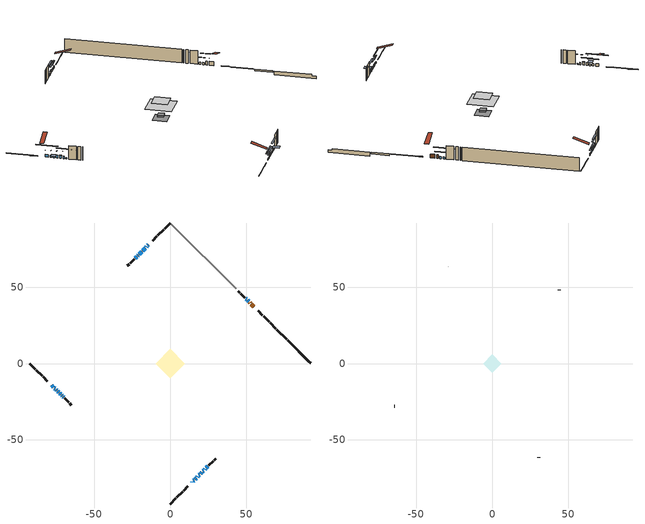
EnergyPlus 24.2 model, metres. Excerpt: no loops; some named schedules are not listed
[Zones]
conditioned space
 floor adiabatic (Floor2 construction): -2.16,0 0,2.16 2.16,0 0,-2.16 z0.84
 floor adiabatic (AdiabaticFloorConstruction): -9.64,0 0,9.64 9.64,0 0,-9.64 z5.72
 floor foundation (Slab1 construction): -5.3,0 0,5.3 5.3,0 0,-5.3 z-1.27
 floor foundation (Slab2 construction): -2.16,0 0,2.16 2.16,0 0,-2.16 z0
 wall outside (RimJoist1 construction): 0,-92.15 3.7,-88.45 / -92.15,0 -88.45,-3.7 / 0,92.15 -3.7,88.45 / 69.21,22.94 65.52,26.64 z0.84:1.14
 wall outside (RimJoist2 construction): 4.35,-87.8 8.05,-84.1 / -87.8,-4.35 -84.1,-8.05 / -4.35,87.8 -8.05,84.1 / 64.86,27.29 61.16,30.99 z0.84:1.14
 wall outside (RimJoist3 construction): 8.71,-83.44 11.55,-80.6 / -83.44,-8.71 -80.6,-11.55 / -8.71,83.44 -11.55,80.6 / 60.5,31.65 57.66,34.49 z0.84:1.14
 wall outside (AdiabaticWallConstruction 1): 54.83,37.32 53.26,38.89 / 52.61,39.54 52.05,40.1 z0.84:2.87
 wall outside (AdiabaticWallConstruction): -14.38,77.77 -14.67,77.48 / -71.31,-20.85 -70.98,-21.17 z0.84:2.06; -77.77,-14.38 -76.69,-15.46 / -73.8,-18.35 -73.26,-18.89 / -22.09,70.06 -23,69.15 / 22.5,-69.65 23.04,-69.11 z0.84:2.26; -76.03,-16.12 -75.55,-16.6 / 51.39,40.76 50.82,41.34 z0.84:2.01; -15.33,76.82 -15.8,76.35 z0.84:1.7; -16.45,75.7 -18.11,74.05 z0.84:2.04; 14.38,-77.77 14.48,-77.68 z0.84:1.6; 15.13,-77.02 15.72,-76.43 z0.84:1.86; 16.38,-75.77 16.97,-75.18 z0.84:2.24; 17.63,-74.52 18.19,-73.96 z0.84:2.37; -18.76,73.39 -20.38,71.77 z0.84:2.21; -74.89,-17.26 -74.46,-17.69 z0.84:1.76; 18.84,-73.31 19.28,-72.88 z0.84:1.45; 19.93,-72.22 20.78,-71.37 z0.84:1.81; 21.43,-70.72 21.85,-70.3 z0.84:1.35; -72.61,-19.54 -71.96,-20.19 z0.84:2.29; 50.16,41.99 49.67,42.48 z0.84:1.93; -21.03,71.12 -21.43,70.72 z0.84:1.53; 23.7,-68.45 24.71,-67.44 z0.84:1.65; -70.33,-21.83 -69.95,-22.21 z0.84:1.38
 wall outside (Wall1 construction): 25.36,-66.79 28.05,-64.1 / -69.29,-22.86 -66.61,-25.55 / -23.66,68.49 -26.34,65.81 / 49.02,43.13 46.33,45.82 z0.84:8.16
 wall outside (Wall3 construction): 28.7,-63.45 29.77,-62.38 / -65.95,-26.2 -64.89,-27.26 / -27,65.15 -28.06,64.09 / 45.68,46.47 44.61,47.54 z0.84:8.16
 wall foundation (FoundationWall1 construction): 76.99,15.16,-1.27 76.99,15.16,0.84 90.64,1.52,0.84 90.64,1.52,0.09 92.15,0,0.09 92.15,0,-1.27
 wall foundation (FoundationWall2 construction): 76.34,15.82 69.87,22.28 z0:0.84
 wall adiabatic (Wall5 construction): 43.18,48.97 0.66,91.49 z0.84:8.16
 window (WindowConstruction 21): -14.38,77.77 -14.67,77.48 z0.84:2.06
 window (WindowConstruction 6): -77.77,-14.38 -76.69,-15.46 z0.84:2.26
 window (WindowConstruction 7): -76.03,-16.12 -75.55,-16.6 z0.84:2.01
 window (WindowConstruction 8): 51.39,40.76 50.82,41.34 z0.84:2.01
 window (WindowConstruction 9): -15.33,76.82 -15.8,76.36 z0.84:1.7
 window (WindowConstruction 10): -16.45,75.7 -18.11,74.05 z0.84:2.03
 window (WindowConstruction 11): 14.38,-77.77 14.47,-77.68 z0.84:1.6
 window (WindowConstruction 12): 15.13,-77.02 15.72,-76.43 z0.84:1.85
 window (WindowConstruction 13): 16.38,-75.77 16.97,-75.18 z0.84:2.24
 window (WindowConstruction 14): 17.63,-74.52 18.19,-73.96 z0.84:2.36
 window (WindowConstruction 15): -18.76,73.39 -20.38,71.77 z0.84:2.21
 window (WindowConstruction 22): -74.89,-17.26 -74.46,-17.69 z0.84:1.75
 window (WindowConstruction 16): 18.84,-73.31 19.27,-72.88 z0.84:1.45
 window (WindowConstruction 17): 19.93,-72.22 20.78,-71.37 z0.84:1.81
 window (WindowConstruction 18): 21.43,-70.72 21.85,-70.3 z0.84:1.35
 window (WindowConstruction 19): -73.8,-18.35 -73.26,-18.89 z0.84:2.26
 window (WindowConstruction 20): -72.61,-19.54 -71.96,-20.19 z0.84:2.29
 window (WindowConstruction 23): -71.3,-20.85 -70.98,-21.17 z0.84:2.06
 window (WindowConstruction): 50.16,41.99 49.67,42.48 z0.84:1.93
 window (WindowConstruction 1): -21.04,71.11 -21.43,70.72 z0.84:1.53
 window (WindowConstruction 2): -22.09,70.06 -23,69.15 z0.84:2.26
 window (WindowConstruction 3): 22.5,-69.65 23.04,-69.11 z0.84:2.26
 window (WindowConstruction 4): 23.7,-68.45 24.71,-67.44 z0.84:1.65
 window (WindowConstruction 5): -70.32,-21.83 -69.95,-22.2 z0.84:1.37
 door (Door): 54.83,37.32 53.26,38.89 z0.84:2.87
 door (Door 1): 52.61,39.55 52.05,40.1 z0.84:2.87
 ceiling adiabatic (AdiabaticFloorConstruction): 0,-9.64 9.64,0 0,9.64 -9.64,0 z5.72
attic - vented
 floor to conditioned space (Floor1 construction Reversed): -5.91,0 0,5.91 5.91,0 0,-5.91 z8.16
 wall outside (Wall4 construction): 30.42,-61.73 30.55,-61.6 / -64.23,-27.92 -64.11,-28.04 / -28.72,63.43 -28.84,63.31 / 43.96,48.19 43.83,48.32 z0.84:8.16
 roof outside (Roof1 construction): 13.73,-78.42,8.16 7.97,-72.67,10.87 6.45,-74.18,10.87 12.21,-79.94,8.16; -78.42,-13.73,8.16 -72.67,-7.97,10.87 -74.18,-6.45,10.87 -79.94,-12.21,8.16; -13.73,78.42,8.16 -7.97,72.67,10.87 -6.45,74.18,10.87 -12.21,79.94,8.16; 55.49,36.66,8.16 49.73,30.9,10.87 51.25,29.39,10.87 57,35.15,8.16
shading: -73.18,-18.98 -81.28,-10.87 -81.57,-11.16 -73.47,-19.27 z7.23; -73.72,-18.43 -77.87,-14.29 -78.16,-14.58 -74.01,-18.73 z4.6; 48.98,43.17 53.22,38.93 53.51,39.22 49.27,43.46 z4.6; -17.63,74.52 -13.5,78.66 -13.79,78.95 -17.92,74.81 z4.29; -19.94,72.21 -14.62,77.53 -14.91,77.82 -20.23,72.5 z4.63; 17.99,-74.16 10.87,-81.28 11.16,-81.57 18.28,-74.45 z6.57; 17.56,-74.6 13.3,-78.85 13.59,-79.14 17.85,-74.89 z4.45; 18.81,-73.35 14.55,-77.6 14.84,-77.89 19.1,-73.64 z4.83; 20.02,-72.13 15.8,-76.35 16.09,-76.64 20.31,-72.42 z4.95; -20.52,71.63 -18.62,73.53 -18.91,73.82 -20.81,71.92 z2.41; -73.82,-18.34 -75.54,-16.62 -77.26,-18.34 -75.54,-20.06 z2.67; 19.42,-72.73 18.7,-73.45 18.99,-73.74 19.71,-73.03 z1.65; 20.92,-71.23 19.79,-72.36 20.08,-72.65 21.21,-71.52 z2.01; 21.99,-70.16 21.29,-70.86 21.58,-71.15 22.28,-70.45 z1.55; -71.43,-20.72 -75.64,-16.52 -75.93,-16.81 -71.72,-21.01 z4.85; -71.82,-20.33 -72.75,-19.4 -73.04,-19.69 -72.11,-20.62 z2.49; 46.16,45.99 53.67,38.48 53.97,38.77 46.45,46.28 z6.9; -24.95,67.2 -17.52,74.63 -17.81,74.92 -25.24,67.5 z6.5; -26.52,65.63 -18.57,73.58 -18.86,73.87 -26.81,65.92 z7.23; 23.69,-68.46 21.86,-70.29 24.23,-72.66 26.06,-70.83 z3.17; 28.22,-63.93 20.19,-71.97 20.48,-72.26 28.51,-64.22 z6.63; -66.43,-25.72 -73.84,-18.31 -74.13,-18.6 -66.72,-26.01 z6.34
[Building]
Building 1: Terrain=Suburbs
[Site:Location]
Ottawa Intl AP_ON: Latitude {deg}=45.32; Longitude {deg}=-75.67; Time Zone {hr}=-5; Elevation {m}=115; Keep Site Location Information=Yes
[Site:GroundTemperature:Shallow]
1.18808, -1.19398, -1.38475, -0.254337, 4.28362, 8.80044, 12.7163, 15.1969, 15.4076, 13.3901, 9.57408, 5.19582
[Site:WaterMainsTemperature]
Calculation Method=Schedule; Temperature Schedule=mains temperature schedule
[Material] Roughness=Rough; Thermal Absorptance=0.9
Name | Thickness {m} | Conductivity {W/m-K} | Density {kg/m3} | Specific Heat {J/kg-K} | Solar Absorptance | Visible Absorptance
asphalt or fiberglass shingles | 0.00635 | 0.162714 | 1121.4 | 1465.45 | 0.4 | 0.4
ceiling loosefill ins | 0.254 | 0.0480833 | 16.02 | 1046.75 | 0.7 | 0.7
ceiling stud and cavity | 0.1397 | 0.0861424 | 65.682 | 1177.47 | 0.7 | 0.7
concrete 4.0 in. | 0.1016 | 1.803125 | 2242.8 | 837.4 | 0.7 | 0.7
concrete 8.0 in. | 0.2032 | 1.803125 | 2242.8 | 837.4 | 0.7 | 0.7
door material | 0.04445 | 0.053851 | 512.64 | 1214.23 | 0.7 | 0.7
exterior vertical ins | 0.0440956 | 0.029427 | 32.04 | 1214.23 | 0.7 | 0.7
floor covering | 0.0127 | 9.015625 | 54.468 | 1339.84 | 0.6 | 0.6
floor covering 1 | 0.0127 | 0.0433444 | 54.468 | 1339.84 | 0.6 | 0.6
floor rigid ins; wall rigid ins 2 | 0.512978 | 0.029427 | 32.04 | 1214.23 | 0.7 | 0.7
floor stud and cavity | 0.0889 | 0.266847 | 50.32683 | 1063.81 | 0.7 | 0.7
floor stud and cavity 1 | 0.1397 | 1.75129 | 37.0049 | 1207.88 | 0.7 | 0.7
furniture material conditioned space 1 | 0.1524 | 0.115458 | 640.8 | 1214.23 | 0.6 | 0.6
gypsum board | 0.0127 | 0.160291 | 801 | 837.4 | 0.6 | 0.6
gypsum board 1 | 0.0127 | 0.160291 | 801 | 837.4 | 0.7 | 0.7
osb sheathing 0.5 in. | 0.0127 | 0.115458 | 512.64 | 1214.23 | 0.7 | 0.7
osb sheathing 0.75 in. | 0.01905 | 0.115458 | 512.64 | 1214.23 | 0.7 | 0.7
osb sheathing 2.0 in. | 0.0508 | 0.115458 | 512.64 | 1214.23 | 0.7 | 0.7
rim joist rigid ins; wall rigid ins | 0.051816 | 0.029427 | 32.04 | 1214.23 | 0.7 | 0.7
rim joist stud and cavity | 0.0508 | 0.308293 | 125.044 | 1163.47 | 0.6 | 0.6
rim joist stud and cavity 1 | 0.0508 | 0.0315101 | 125.044 | 1163.47 | 0.6 | 0.6
rim joist stud and cavity 2 | 0.0508 | 0.0353303 | 125.044 | 1163.47 | 0.6 | 0.6
wall rigid ins 1 | 0.051816 | 0.029427 | 32.04 | 1214.23 | 0.4 | 0.4
wall stud and cavity | 0.1397 | 0.308719 | 139.0536 | 1170.24 | 0.7 | 0.7
wall stud and cavity 1 | 0.1397 | 0.10224 | 139.0536 | 1170.24 | 0.7 | 0.7
wall stud and cavity 2 | 0.0889 | 6.1454 | 50.32683 | 1063.81 | 0.6 | 0.6
wall stud and cavity 3 | 0.1397 | 0.22698 | 139.0536 | 1170.24 | 0.7 | 0.7
wall stud and cavity 4 | 0.0889 | 0.380278 | 52.3479 | 1209.89 | 0.7 | 0.7
wall stud and cavity 5 | 0.0889 | 0.391764 | 83.0341 | 1211.67 | 0.7 | 0.7
wood siding | 0.0254 | 0.102417 | 544.68 | 1172.36 | 0.4 | 0.4
wood siding 1 | 0.00254 | 0.102417 | 544.68 | 1172.36 | 0.4 | 0.4
wood siding 2; wood siding 3; wood siding 4 | 0.0254 | 0.102417 | 544.68 | 1172.36 | 0.7 | 0.7
[WindowMaterial:SimpleGlazingSystem]
Name | U-Factor {W/m2-K} | Solar Heat Gain Coefficient
WindowMaterial | 2.00093 | 0.45
WindowMaterial 1 | 2.53296 | 0.44
WindowMaterial 10 | 2.898619 | 0.69
WindowMaterial 11 | 2.699889 | 0.04
WindowMaterial 12 | 1.95096 | 0.47
WindowMaterial 13 | 2.00206 | 0.46
WindowMaterial 14 | 2.938365 | 0.65
WindowMaterial 15 | 1.70226 | 0.56
WindowMaterial 16 | 2.007173 | 0.49
WindowMaterial 17 | 2.01626 | 0.46
WindowMaterial 18 | 2.25644 | 0.37
WindowMaterial 19 | 1.970266 | 0.47
WindowMaterial 2 | 1.90383 | 0.49
WindowMaterial 20 | 2.98776 | 0.6
WindowMaterial 21 | 2.97868 | 0.61
WindowMaterial 3 | 2.024207 | 0.45
WindowMaterial 4 | 2.00604 | 0.46
WindowMaterial 5 | 2.60223 | 0.4
WindowMaterial 6 | 1.86749 | 0.5
WindowMaterial 7 | 1.989 | 0.46
WindowMaterial 8 | 2.06282 | 0.44
WindowMaterial 9 | 2.06282 | 0.43
[Construction]
AdiabaticFloorConstruction: floor stud and cavity 1, floor rigid ins, osb sheathing 0.75 in., floor covering 1
AdiabaticWallConstruction: wood siding 3, wall rigid ins 2, wall stud and cavity 4, gypsum board
AdiabaticWallConstruction 1: wood siding 4, wall rigid ins 2, wall stud and cavity 4, gypsum board
Door; Door 1: door material
Floor1 construction Reversed: gypsum board, ceiling stud and cavity, ceiling loosefill ins
Floor2 construction: floor stud and cavity, floor covering
FoundationWall1 construction: concrete 8.0 in.
FoundationWall2 construction: concrete 8.0 in., gypsum board 1
furniture construction conditioned space 1: furniture material conditioned space 1
PartitionWallConstruction: gypsum board, wall stud and cavity 5, gypsum board
RimJoist1 construction: wood siding 2, rim joist rigid ins, osb sheathing 2.0 in., rim joist stud and cavity
RimJoist2 construction: wood siding 2, osb sheathing 2.0 in., rim joist stud and cavity 1
RimJoist3 construction: wood siding 2, rim joist rigid ins, osb sheathing 2.0 in., rim joist stud and cavity 2
Roof1 construction: asphalt or fiberglass shingles
Slab1 construction; Slab2 construction: concrete 4.0 in.
Wall1 construction: wood siding, wall rigid ins, osb sheathing 0.5 in., wall stud and cavity, gypsum board
Wall3 construction: wood siding, osb sheathing 0.5 in., wall stud and cavity 1, gypsum board
Wall4 construction: wood siding 1, wall stud and cavity 2
Wall5 construction: wall rigid ins 1, osb sheathing 0.5 in., wall stud and cavity 3, gypsum board
WindowConstruction: WindowMaterial
WindowConstruction 1: WindowMaterial 1
WindowConstruction 10: WindowMaterial 10
WindowConstruction 11: WindowMaterial 11
WindowConstruction 12: WindowMaterial 12
WindowConstruction 13: WindowMaterial 13
WindowConstruction 14: WindowMaterial 14
WindowConstruction 15: WindowMaterial 15
WindowConstruction 16: WindowMaterial 16
WindowConstruction 17: WindowMaterial 17
WindowConstruction 18: WindowMaterial 18
WindowConstruction 19; WindowConstruction 3: WindowMaterial 3
WindowConstruction 2: WindowMaterial 2
WindowConstruction 20: WindowMaterial 19
WindowConstruction 21: WindowMaterial 20
WindowConstruction 22; WindowConstruction 23: WindowMaterial 21
WindowConstruction 4: WindowMaterial 4
WindowConstruction 5: WindowMaterial 5
WindowConstruction 6: WindowMaterial 6
WindowConstruction 7: WindowMaterial 7
WindowConstruction 8: WindowMaterial 8
WindowConstruction 9: WindowMaterial 9
[Zone] Multiplier=1; Part of Total Floor Area=Yes
Name | Volume {m3}
attic - vented | 30.8274
conditioned space | 642.4
[Space]
Name | Zone | Volume {m3}
attic - vented 1 | attic - vented | 30.8274
conditioned space 1 | conditioned space | 642.4
[ZoneInfiltration:EffectiveLeakageArea]
infil attic - vented 1: Zone or Space=attic - vented 1; Schedule=Always On Discrete; Effective Air Leakage Area {cm2}=2944.84; Stack Coefficient=0.000697496; Wind Coefficient=1.7844e-05
[ZoneMixing]
whole house fan mix: Zone or Space=attic - vented; Schedule=Always On Continuous; Design Flow Rate Calculation Method=Flow/Zone; Design Flow Rate {m3/s}=0; Source Zone or Space=conditioned space
[SurfaceProperty:ExposedFoundationPerimeter] Exposed Perimeter Calculation Method=TotalExposedPerimeter
Name | Total Exposed Perimeter {m}
Slab1 | 21.437
Slab2 | 9.144
[InternalMass] Zone or ZoneList=conditioned space; Space or SpaceList=conditioned space 1
Name | Construction | Surface Area {m2}
furniture mass conditioned space 1 | furniture construction conditioned space 1 | 104.225
partition wall mass | PartitionWallConstruction | 251.267
[Lights]
interior lighting: Zone or ZoneList or Space or SpaceList=conditioned space 1; Schedule=interior lighting schedule; Design Level Calculation Method=LightingLevel; Lighting Level {W}=343.2; Return Air Fraction=0; Fraction Radiant=0.6; Fraction Visible=0.2; Fraction Replaceable=1
[People]
occupants: Zone or ZoneList or Space or SpaceList=conditioned space 1; Number of People Schedule=occupants schedule; Number of People Calculation Method=People; Number of People=3; Fraction Radiant=0.314171; Sensible Heat Fraction=0.56303; Activity Level Schedule=occupants activity schedule; Carbon Dioxide Generation Rate {m3/s-W}=0; Enable ASHRAE 55 Comfort Warnings=No; Mean Radiant Temperature Calculation Type=EnclosureAveraged
[ElectricEquipment] Zone or ZoneList or Space or SpaceList=conditioned space 1; Design Level Calculation Method=EquipmentLevel
Name | Schedule | Design Level {W} | Fraction Latent | Fraction Radiant | Fraction Lost
clothes dryer | clothes dryer schedule | 140.772 | 0.015 | 0.081 | 0.85
clothes washer | clothes washer schedule | 32.1985 | 0.03 | 0.162 | 0.7
cooking range | cooking range schedule | 208.969 | 0.08 | 0.432 | 0.2
dishwasher | dishwasher schedule | 66.8632 | 0.3 | 0.18 | 0.4
fridge | fridge schedule | 72.9452 | 0 | 0.6 | 0
mech vent house fan | mech vent house fan schedule | 0 | 0 | 0 | 1
mech vent house fan cfis | mech vent house fan cfis schedule | 0 | 0 | 0 | 0
misc plug loads | misc plug loads schedule | 494.7 | 0.045 | 0.513 | 0.1
whole house fan | Always On Discrete | 0 | 0 | 0 | 1
[OtherEquipment] Zone or ZoneList or Space or SpaceList=conditioned space 1; Design Level Calculation Method=EquipmentLevel
Name | Fuel Type | Schedule | Design Level {W} | Fraction Latent | Fraction Radiant | Fraction Lost
clothes dryer 1 | Electricity | clothes dryer schedule | 0 | 0.015 | 0.081 | 0.85
cooking range 1 | Electricity | cooking range schedule | 0 | 0.08 | 0.432 | 0.2
general water use latent | None | general water use schedule | 59.3978 | 1 | 0 | 0
general water use sensible | None | general water use schedule | -58.539 | 0 | 0.6 | 0
mech vent house fan latent load | None | Always On Discrete | 0 | 1 | 0 | 0
mech vent house fan sensible load | None | Always On Discrete | 0 | 0 | 0 | 0
water heater energy adjustment1 | NaturalGas | Always On Discrete | 0.01 | 0 | 0 | 1
[ZoneInfiltration:DesignFlowRate] Zone or ZoneList or Space or SpaceList=conditioned space 1; Schedule=Always On Discrete; Design Flow Rate Calculation Method=Flow/Zone; Design Flow Rate {m3/s}=0
infil flow; natural vent flow; whole house fan flow
[Foundation:Kiva] Initial Indoor Air Temperature {C}=18; Wall Height Above Grade {m}=0.839998; Wall Depth Below Slab {m}=0.2032
Name | Custom Block Material Name 1 | Custom Block Depth 1 {m} | Custom Block X Position 1 {m} | Custom Block Z Position 1 {m}
Foundation Kiva 1
Foundation Kiva 2 | exterior vertical ins | 0.839998 | 0.2159 | 0
[Foundation:Kiva:Settings]
Soil Conductivity {W/m-K}=0.849921; Soil Density {kg/m3}=1842.3; Soil Specific Heat {J/kg-K}=418.7; Ground Solar Absorptivity=0.9; Ground Thermal Absorptivity=0.9; Ground Surface Roughness {m}=0.03; Far-Field Width {m}=40; Deep-Ground Boundary Condition=ZeroFlux; Deep-Ground Depth {m}=40; Minimum Cell Dimension {m}=0.2; Maximum Cell Growth Coefficient=3; Simulation Timestep=Timestep
[Exterior:Lights]
exterior lighting: Schedule=exterior lighting schedule; Design Level {W}=75.6
[Schedule:Constant]
Name | Hourly Value
Always On Continuous; mech vent house fan schedule; mech vent house fan cfis schedule; Always On Discrete | 1
occupants activity schedule | 117.228
fridge schedule | 0
[Schedule:Week:Daily]
interior lighting schedule Week Rule - Jan1-Jan27: interior lighting schedule day, interior lighting schedule day, interior lighting schedule day, interior lighting schedule day, interior lighting schedule day, interior lighting schedule day, interior lighting schedule day, interior lighting schedule default day, interior lighting schedule default day, interior lighting schedule default day, interior lighting schedule default day, interior lighting schedule default day
interior lighting schedule Week Rule - Jan28-Feb3: interior lighting schedule day, interior lighting schedule day, interior lighting schedule day, interior lighting schedule day, interior lighting schedule day 1, interior lighting schedule day 1, interior lighting schedule day 1, interior lighting schedule default day, interior lighting schedule default day, interior lighting schedule default day, interior lighting schedule default day, interior lighting schedule default day
interior lighting schedule Week Rule - Feb4-Feb24: interior lighting schedule day 1, interior lighting schedule day 1, interior lighting schedule day 1, interior lighting schedule day 1, interior lighting schedule day 1, interior lighting schedule day 1, interior lighting schedule day 1, interior lighting schedule default day, interior lighting schedule default day, interior lighting schedule default day, interior lighting schedule default day, interior lighting schedule default day
interior lighting schedule Week Rule - Feb25-Mar3: interior lighting schedule day 1, interior lighting schedule day 1, interior lighting schedule day 1, interior lighting schedule day 1, interior lighting schedule day 2, interior lighting schedule day 2, interior lighting schedule day 2, interior lighting schedule default day, interior lighting schedule default day, interior lighting schedule default day, interior lighting schedule default day, interior lighting schedule default day
interior lighting schedule Week Rule - Mar4-Mar31: interior lighting schedule day 2, interior lighting schedule day 2, interior lighting schedule day 2, interior lighting schedule day 2, interior lighting schedule day 2, interior lighting schedule day 2, interior lighting schedule day 2, interior lighting schedule default day, interior lighting schedule default day, interior lighting schedule default day, interior lighting schedule default day, interior lighting schedule default day
interior lighting schedule Week Rule - Apr1-Apr28: interior lighting schedule day 3, interior lighting schedule day 3, interior lighting schedule day 3, interior lighting schedule day 3, interior lighting schedule day 3, interior lighting schedule day 3, interior lighting schedule day 3, interior lighting schedule default day, interior lighting schedule default day, interior lighting schedule default day, interior lighting schedule default day, interior lighting schedule default day
interior lighting schedule Week Rule - Apr29-May5: interior lighting schedule day 3, interior lighting schedule day 3, interior lighting schedule day 4, interior lighting schedule day 4, interior lighting schedule day 4, interior lighting schedule day 4, interior lighting schedule day 4, interior lighting schedule default day, interior lighting schedule default day, interior lighting schedule default day, interior lighting schedule default day, interior lighting schedule default day
interior lighting schedule Week Rule - May6-May26: interior lighting schedule day 4, interior lighting schedule day 4, interior lighting schedule day 4, interior lighting schedule day 4, interior lighting schedule day 4, interior lighting schedule day 4, interior lighting schedule day 4, interior lighting schedule default day, interior lighting schedule default day, interior lighting schedule default day, interior lighting schedule default day, interior lighting schedule default day
interior lighting schedule Week Rule - May27-Jun2: interior lighting schedule day 4, interior lighting schedule day 4, interior lighting schedule day 4, interior lighting schedule day 4, interior lighting schedule day 4, interior lighting schedule day 5, interior lighting schedule day 5, interior lighting schedule default day, interior lighting schedule default day, interior lighting schedule default day, interior lighting schedule default day, interior lighting schedule default day
interior lighting schedule Week Rule - Jun3-Jun30: interior lighting schedule day 5, interior lighting schedule day 5, interior lighting schedule day 5, interior lighting schedule day 5, interior lighting schedule day 5, interior lighting schedule day 5, interior lighting schedule day 5, interior lighting schedule default day, interior lighting schedule default day, interior lighting schedule default day, interior lighting schedule default day, interior lighting schedule default day
interior lighting schedule Week Rule - Jul1-Jul28: interior lighting schedule day 6, interior lighting schedule day 6, interior lighting schedule day 6, interior lighting schedule day 6, interior lighting schedule day 6, interior lighting schedule day 6, interior lighting schedule day 6, interior lighting schedule default day, interior lighting schedule default day, interior lighting schedule default day, interior lighting schedule default day, interior lighting schedule default day
interior lighting schedule Week Rule - Jul29-Aug4: interior lighting schedule day 6, interior lighting schedule day 6, interior lighting schedule day 6, interior lighting schedule day 7, interior lighting schedule day 7, interior lighting schedule day 7, interior lighting schedule day 7, interior lighting schedule default day, interior lighting schedule default day, interior lighting schedule default day, interior lighting schedule default day, interior lighting schedule default day
interior lighting schedule Week Rule - Aug5-Aug25: interior lighting schedule day 7, interior lighting schedule day 7, interior lighting schedule day 7, interior lighting schedule day 7, interior lighting schedule day 7, interior lighting schedule day 7, interior lighting schedule day 7, interior lighting schedule default day, interior lighting schedule default day, interior lighting schedule default day, interior lighting schedule default day, interior lighting schedule default day
interior lighting schedule Week Rule - Aug26-Sep1: interior lighting schedule day 7, interior lighting schedule day 7, interior lighting schedule day 7, interior lighting schedule day 7, interior lighting schedule day 7, interior lighting schedule day 7, interior lighting schedule day 8, interior lighting schedule default day, interior lighting schedule default day, interior lighting schedule default day, interior lighting schedule default day, interior lighting schedule default day
interior lighting schedule Week Rule - Sep2-Sep29: interior lighting schedule day 8, interior lighting schedule day 8, interior lighting schedule day 8, interior lighting schedule day 8, interior lighting schedule day 8, interior lighting schedule day 8, interior lighting schedule day 8, interior lighting schedule default day, interior lighting schedule default day, interior lighting schedule default day, interior lighting schedule default day, interior lighting schedule default day
interior lighting schedule Week Rule - Sep30-Oct6: interior lighting schedule day 8, interior lighting schedule day 9, interior lighting schedule day 9, interior lighting schedule day 9, interior lighting schedule day 9, interior lighting schedule day 9, interior lighting schedule day 9, interior lighting schedule default day, interior lighting schedule default day, interior lighting schedule default day, interior lighting schedule default day, interior lighting schedule default day
interior lighting schedule Week Rule - Oct7-Oct27: interior lighting schedule day 9, interior lighting schedule day 9, interior lighting schedule day 9, interior lighting schedule day 9, interior lighting schedule day 9, interior lighting schedule day 9, interior lighting schedule day 9, interior lighting schedule default day, interior lighting schedule default day, interior lighting schedule default day, interior lighting schedule default day, interior lighting schedule default day
interior lighting schedule Week Rule - Oct28-Nov3: interior lighting schedule day 9, interior lighting schedule day 9, interior lighting schedule day 9, interior lighting schedule day 9, interior lighting schedule day 10, interior lighting schedule day 10, interior lighting schedule day 10, interior lighting schedule default day, interior lighting schedule default day, interior lighting schedule default day, interior lighting schedule default day, interior lighting schedule default day
interior lighting schedule Week Rule - Nov4-Nov24: interior lighting schedule day 10, interior lighting schedule day 10, interior lighting schedule day 10, interior lighting schedule day 10, interior lighting schedule day 10, interior lighting schedule day 10, interior lighting schedule day 10, interior lighting schedule default day, interior lighting schedule default day, interior lighting schedule default day, interior lighting schedule default day, interior lighting schedule default day
interior lighting schedule Week Rule - Nov25-Dec1: interior lighting schedule day 10, interior lighting schedule day 10, interior lighting schedule day 10, interior lighting schedule day 10, interior lighting schedule day 10, interior lighting schedule day 10, interior lighting schedule day 11, interior lighting schedule default day, interior lighting schedule default day, interior lighting schedule default day, interior lighting schedule default day, interior lighting schedule default day
interior lighting schedule Week Rule - Dec2-Dec31: interior lighting schedule day 11, interior lighting schedule day 11, interior lighting schedule day 11, interior lighting schedule day 11, interior lighting schedule day 11, interior lighting schedule day 11, interior lighting schedule day 11, interior lighting schedule default day, interior lighting schedule default day, interior lighting schedule default day, interior lighting schedule default day, interior lighting schedule default day
occupants schedule Week Rule - Jan1-Dec31: occupants schedule day, occupants schedule day, occupants schedule day, occupants schedule day, occupants schedule day, occupants schedule day, occupants schedule day, occupants schedule default day, occupants schedule default day, occupants schedule default day, occupants schedule default day, occupants schedule default day
clothes dryer schedule Week Rule - Jan1-Dec31: clothes dryer schedule day, clothes dryer schedule day, clothes dryer schedule day, clothes dryer schedule day, clothes dryer schedule day, clothes dryer schedule day, clothes dryer schedule day, clothes dryer schedule default day, clothes dryer schedule default day, clothes dryer schedule default day, clothes dryer schedule default day, clothes dryer schedule default day
clothes washer schedule Week Rule - Jan1-Dec31: clothes washer schedule day, clothes washer schedule day, clothes washer schedule day, clothes washer schedule day, clothes washer schedule day, clothes washer schedule day, clothes washer schedule day, clothes washer schedule default day, clothes washer schedule default day, clothes washer schedule default day, clothes washer schedule default day, clothes washer schedule default day
cooking range schedule Week Rule - Jan1-Dec31: cooking range schedule day, cooking range schedule day, cooking range schedule day, cooking range schedule day, cooking range schedule day, cooking range schedule day, cooking range schedule day, cooking range schedule default day, cooking range schedule default day, cooking range schedule default day, cooking range schedule default day, cooking range schedule default day
dishwasher schedule Week Rule - Jan1-Dec31: dishwasher schedule day, dishwasher schedule day, dishwasher schedule day, dishwasher schedule day, dishwasher schedule day, dishwasher schedule day, dishwasher schedule day, dishwasher schedule default day, dishwasher schedule default day, dishwasher schedule default day, dishwasher schedule default day, dishwasher schedule default day
misc plug loads schedule Week Rule - Jan1-Dec31: misc plug loads schedule day, misc plug loads schedule day, misc plug loads schedule day, misc plug loads schedule day, misc plug loads schedule day, misc plug loads schedule day, misc plug loads schedule day, misc plug loads schedule default day, misc plug loads schedule default day, misc plug loads schedule default day, misc plug loads schedule default day, misc plug loads schedule default day
general water use schedule Week Rule - Jan1-Dec31: general water use schedule day, general water use schedule day, general water use schedule day, general water use schedule day, general water use schedule day, general water use schedule day, general water use schedule day, general water use schedule default day, general water use schedule default day, general water use schedule default day, general water use schedule default day, general water use schedule default day
exterior lighting schedule Week Rule - Jan1-Jan27: exterior lighting schedule day, exterior lighting schedule day, exterior lighting schedule day, exterior lighting schedule day, exterior lighting schedule day, exterior lighting schedule day, exterior lighting schedule day, exterior lighting schedule default day, exterior lighting schedule default day, exterior lighting schedule default day, exterior lighting schedule default day, exterior lighting schedule default day
exterior lighting schedule Week Rule - Jan28-Feb3: exterior lighting schedule day, exterior lighting schedule day, exterior lighting schedule day, exterior lighting schedule day, exterior lighting schedule day 1, exterior lighting schedule day 1, exterior lighting schedule day 1, exterior lighting schedule default day, exterior lighting schedule default day, exterior lighting schedule default day, exterior lighting schedule default day, exterior lighting schedule default day
exterior lighting schedule Week Rule - Feb4-Feb24: exterior lighting schedule day 1, exterior lighting schedule day 1, exterior lighting schedule day 1, exterior lighting schedule day 1, exterior lighting schedule day 1, exterior lighting schedule day 1, exterior lighting schedule day 1, exterior lighting schedule default day, exterior lighting schedule default day, exterior lighting schedule default day, exterior lighting schedule default day, exterior lighting schedule default day
exterior lighting schedule Week Rule - Feb25-Mar3: exterior lighting schedule day 1, exterior lighting schedule day 1, exterior lighting schedule day 1, exterior lighting schedule day 1, exterior lighting schedule day 2, exterior lighting schedule day 2, exterior lighting schedule day 2, exterior lighting schedule default day, exterior lighting schedule default day, exterior lighting schedule default day, exterior lighting schedule default day, exterior lighting schedule default day
exterior lighting schedule Week Rule - Mar4-Mar31: exterior lighting schedule day 2, exterior lighting schedule day 2, exterior lighting schedule day 2, exterior lighting schedule day 2, exterior lighting schedule day 2, exterior lighting schedule day 2, exterior lighting schedule day 2, exterior lighting schedule default day, exterior lighting schedule default day, exterior lighting schedule default day, exterior lighting schedule default day, exterior lighting schedule default day
exterior lighting schedule Week Rule - Apr1-Apr28: exterior lighting schedule day 3, exterior lighting schedule day 3, exterior lighting schedule day 3, exterior lighting schedule day 3, exterior lighting schedule day 3, exterior lighting schedule day 3, exterior lighting schedule day 3, exterior lighting schedule default day, exterior lighting schedule default day, exterior lighting schedule default day, exterior lighting schedule default day, exterior lighting schedule default day
exterior lighting schedule Week Rule - Apr29-May5: exterior lighting schedule day 3, exterior lighting schedule day 3, exterior lighting schedule day 4, exterior lighting schedule day 4, exterior lighting schedule day 4, exterior lighting schedule day 4, exterior lighting schedule day 4, exterior lighting schedule default day, exterior lighting schedule default day, exterior lighting schedule default day, exterior lighting schedule default day, exterior lighting schedule default day
exterior lighting schedule Week Rule - May6-May26: exterior lighting schedule day 4, exterior lighting schedule day 4, exterior lighting schedule day 4, exterior lighting schedule day 4, exterior lighting schedule day 4, exterior lighting schedule day 4, exterior lighting schedule day 4, exterior lighting schedule default day, exterior lighting schedule default day, exterior lighting schedule default day, exterior lighting schedule default day, exterior lighting schedule default day
[Schedule:Year]
interior lighting schedule: interior lighting schedule Week Rule - Jan1-Jan27, 1, 1, 1, 27, interior lighting schedule Week Rule - Jan28-Feb3, 1, 28, 2, 3, interior lighting schedule Week Rule - Feb4-Feb24, 2, 4, 2, 24, interior lighting schedule Week Rule - Feb25-Mar3, 2, 25, 3, 3, interior lighting schedule Week Rule - Mar4-Mar31, 3, 4, 3, 31, interior lighting schedule Week Rule - Apr1-Apr28, 4, 1, 4, 28, interior lighting schedule Week Rule - Apr29-May5, 4, 29, 5, 5, interior lighting schedule Week Rule - May6-May26, 5, 6, 5, 26, interior lighting schedule Week Rule - May27-Jun2, 5, 27, 6, 2, interior lighting schedule Week Rule - Jun3-Jun30, 6, 3, 6, 30, interior lighting schedule Week Rule - Jul1-Jul28, 7, 1, 7, 28, interior lighting schedule Week Rule - Jul29-Aug4, 7, 29, 8, 4, interior lighting schedule Week Rule - Aug5-Aug25, 8, 5, 8, 25, interior lighting schedule Week Rule - Aug26-Sep1, 8, 26, 9, 1, interior lighting schedule Week Rule - Sep2-Sep29, 9, 2, 9, 29, interior lighting schedule Week Rule - Sep30-Oct6, 9, 30, 10, 6, interior lighting schedule Week Rule - Oct7-Oct27, 10, 7, 10, 27, interior lighting schedule Week Rule - Oct28-Nov3, 10, 28, 11, 3, interior lighting schedule Week Rule - Nov4-Nov24, 11, 4, 11, 24, interior lighting schedule Week Rule - Nov25-Dec1, 11, 25, 12, 1, interior lighting schedule Week Rule - Dec2-Dec31, 12, 2, 12, 31
occupants schedule: occupants schedule Week Rule - Jan1-Dec31, 1, 1, 12, 31
clothes dryer schedule: clothes dryer schedule Week Rule - Jan1-Dec31, 1, 1, 12, 31
clothes washer schedule: clothes washer schedule Week Rule - Jan1-Dec31, 1, 1, 12, 31
cooking range schedule: cooking range schedule Week Rule - Jan1-Dec31, 1, 1, 12, 31
dishwasher schedule: dishwasher schedule Week Rule - Jan1-Dec31, 1, 1, 12, 31
misc plug loads schedule: misc plug loads schedule Week Rule - Jan1-Dec31, 1, 1, 12, 31
general water use schedule: general water use schedule Week Rule - Jan1-Dec31, 1, 1, 12, 31
exterior lighting schedule: exterior lighting schedule Week Rule - Jan1-Jan27, 1, 1, 1, 27, exterior lighting schedule Week Rule - Jan28-Feb3, 1, 28, 2, 3, exterior lighting schedule Week Rule - Feb4-Feb24, 2, 4, 2, 24, exterior lighting schedule Week Rule - Feb25-Mar3, 2, 25, 3, 3, exterior lighting schedule Week Rule - Mar4-Mar31, 3, 4, 3, 31, exterior lighting schedule Week Rule - Apr1-Apr28, 4, 1, 4, 28, exterior lighting schedule Week Rule - Apr29-May5, 4, 29, 5, 5, exterior lighting schedule Week Rule - May6-May26, 5, 6, 5, 26, exterior lighting schedule Week Rule - May27-Jun2, 5, 27, 6, 2, exterior lighting schedule Week Rule - Jun3-Jun30, 6, 3, 6, 30, exterior lighting schedule Week Rule - Jul1-Jul28, 7, 1, 7, 28, exterior lighting schedule Week Rule - Jul29-Aug4, 7, 29, 8, 4, exterior lighting schedule Week Rule - Aug5-Aug25, 8, 5, 8, 25, exterior lighting schedule Week Rule - Aug26-Sep1, 8, 26, 9, 1, exterior lighting schedule Week Rule - Sep2-Sep29, 9, 2, 9, 29, exterior lighting schedule Week Rule - Sep30-Oct6, 9, 30, 10, 6, exterior lighting schedule Week Rule - Oct7-Oct27, 10, 7, 10, 27, exterior lighting schedule Week Rule - Oct28-Nov3, 10, 28, 11, 3, exterior lighting schedule Week Rule - Nov4-Nov24, 11, 4, 11, 24, exterior lighting schedule Week Rule - Nov25-Dec1, 11, 25, 12, 1, exterior lighting schedule Week Rule - Dec2-Dec31, 12, 2, 12, 31
[Schedule:Compact]
mains temperature schedule: Through: 01/01, For: AllDays, Until: 24:00, 5.98056, Through: 01/02, For: AllDays, Until: 24:00, 5.90111, Through: 01/03, For: AllDays, Until: 24:00, 5.82222, Through: 01/04, For: AllDays, Until: 24:00, 5.74556, Through: 01/05, For: AllDays, Until: 24:00, 5.66944, Through: 01/06, For: AllDays, Until: 24:00, 5.595, Through: 01/07, For: AllDays, Until: 24:00, 5.52222, Through: 01/08, For: AllDays, Until: 24:00, 5.45, Through: 01/09, For: AllDays, Until: 24:00, 5.38, Through: 01/10, For: AllDays, Until: 24:00, 5.31111, Through: 01/11, For: AllDays, Until: 24:00, 5.24333, Through: 01/12, For: AllDays, Until: 24:00, 5.17778, Through: 01/13, For: AllDays, Until: 24:00, 5.11333, Through: 01/14, For: AllDays, Until: 24:00, 5.05, Through: 01/15, For: AllDays, Until: 24:00, 4.98833, Through: 01/16, For: AllDays, Until: 24:00, 4.92889, Through: 01/17, For: AllDays, Until: 24:00, 4.87, Through: 01/18, For: AllDays, Until: 24:00, 4.81333, Through: 01/19, For: AllDays, Until: 24:00, 4.75833, Through: 01/20, For: AllDays, Until: 24:00, 4.70444, Through: 01/21, For: AllDays, Until: 24:00, 4.65278, Through: 01/22, For: AllDays, Until: 24:00, 4.60222, Through: 01/23, For: AllDays, Until: 24:00, 4.55333, Through: 01/24, For: AllDays, Until: 24:00, 4.50667, Through: 01/25, For: AllDays, Until: 24:00, 4.46111, Through: 01/26, For: AllDays, Until: 24:00, 4.41722, Through: 01/27, For: AllDays, Until: 24:00, 4.37556, Through: 01/28, For: AllDays, Until: 24:00, 4.335, Through: 01/29, For: AllDays, Until: 24:00, 4.29667, Through: 01/30, For: AllDays, Until: 24:00, 4.26, Through: 01/31, For: AllDays, Until: 24:00, 4.225, Through: 02/01, For: AllDays, Until: 24:00, 4.19167, Through: 02/02, For: AllDays, Until: 24:00, 4.16, Through: 02/03, For: AllDays, Until: 24:00, 4.13056, Through: 02/04, For: AllDays, Until: 24:00, 4.10278, Through: 02/05, For: AllDays, Until: 24:00, 4.07667, Through: 02/06, For: AllDays, Until: 24:00, 4.05222, Through: 02/07, For: AllDays, Until: 24:00, 4.03, Through: 02/08, For: AllDays, Until: 24:00, 4.00889, Through: 02/09, For: AllDays, Until: 24:00, 3.99056, Through: 02/10, For: AllDays, Until: 24:00, 3.97333, Through: 02/11, For: AllDays, Until: 24:00, 3.95833, Through: 02/12, For: AllDays, Until: 24:00, 3.945, Through: 02/13, For: AllDays, Until: 24:00, 3.93333, Through: 02/14, For: AllDays, Until: 24:00, 3.92389, Through: 02/15, For: AllDays, Until: 24:00, 3.91611, Through: 02/16, For: AllDays, Until: 24:00, 3.91, Through: 02/17, For: AllDays, Until: 24:00, 3.90611, Through: 02/18, For: AllDays, Until: 24:00, 3.90389, Through: 02/19, For: AllDays, Until: 24:00, 3.90389, Through: 02/20, For: AllDays, Until: 24:00, 3.905, Through: 02/21, For: AllDays, Until: 24:00, 3.90889, Through: 02/22, For: AllDays, Until: 24:00, 3.91389, Through: 02/23, For: AllDays, Until: 24:00, 3.92111, Through: 02/24, For: AllDays, Until: 24:00, 3.93, Through: 02/25, For: AllDays, Until: 24:00, 3.94056, Through: 02/26, For: AllDays, Until: 24:00, 3.95333, Through: 02/27, For: AllDays, Until: 24:00, 3.96778, Through: 02/28, For: AllDays, Until: 24:00, 3.98444, Through: 03/01, For: AllDays, Until: 24:00, 4.00278, Through: 03/02, For: AllDays, Until: 24:00, 4.02278, Through: 03/03, For: AllDays, Until: 24:00, 4.04444, Through: 03/04, For: AllDays, Until: 24:00, 4.06833, Through: 03/05, For: AllDays, Until: 24:00, 4.09389, Through: 03/06, For: AllDays, Until: 24:00, 4.12111, Through: 03/07, For: AllDays, Until: 24:00, 4.15, Through: 03/08, For: AllDays, Until: 24:00, 4.18111, Through: 03/09, For: AllDays, Until: 24:00, 4.21333, Through: 03/10, For: AllDays, Until: 24:00, 4.24778, Through: 03/11, For: AllDays, Until: 24:00, 4.28389, Through: 03/12, For: AllDays, Until: 24:00, 4.32222, Through: 03/13, For: AllDays, Until: 24:00, 4.36167, Through: 03/14, For: AllDays, Until: 24:00, 4.40333, Through: 03/15, For: AllDays, Until: 24:00, 4.44611, Through: 03/16, For: AllDays, Until: 24:00, 4.49111, Through: 03/17, For: AllDays, Until: 24:00, 4.53722, Through: 03/18, For: AllDays, Until: 24:00, 4.58556, Through: 03/19, For: AllDays, Until: 24:00, 4.63556, Through: 03/20, For: AllDays, Until: 24:00, 4.68667, Through: 03/21, For: AllDays, Until: 24:00, 4.74, Through: 03/22, For: AllDays, Until: 24:00, 4.79444, Through: 03/23, For: AllDays, Until: 24:00, 4.85111, Through: 03/24, For: AllDays, Until: 24:00, 4.90889, Through: 03/25, For: AllDays, Until: 24:00, 4.96833, Through: 03/26, For: AllDays, Until: 24:00, 5.02944, Through: 03/27, For: AllDays, Until: 24:00, 5.09167, Through: 03/28, For: AllDays, Until: 24:00, 5.15556, Through: 03/29, For: AllDays, Until: 24:00, 5.22111, Through: 03/30, For: AllDays, Until: 24:00, 5.28833, Through: 03/31, For: AllDays, Until: 24:00, 5.35667, Through: 04/01, For: AllDays, Until: 24:00, 5.42667, Through: 04/02, For: AllDays, Until: 24:00, 5.49778, Through: 04/03, For: AllDays, Until: 24:00, 5.57056, Through: 04/04, For: AllDays, Until: 24:00, 5.64444, Through: 04/05, For: AllDays, Until: 24:00, 5.71944, Through: 04/06, For: AllDays, Until: 24:00, 5.79611, Through: 04/07, For: AllDays, Until: 24:00, 5.87444, Through: 04/08, For: AllDays, Until: 24:00, 5.95389, Through: 04/09, For: AllDays, Until: 24:00, 6.03389, Through: 04/10, For: AllDays, Until: 24:00, 6.11611, Through: 04/11, For: AllDays, Until: 24:00, 6.19889, Through: 04/12, For: AllDays, Until: 24:00, 6.28278, Through: 04/13, For: AllDays, Until: 24:00, 6.36833, Through: 04/14, For: AllDays, Until: 24:00, 6.45444, Through: 04/15, For: AllDays, Until: 24:00, 6.54222, Through: 04/16, For: AllDays, Until: 24:00, 6.63056, Through: 04/17, For: AllDays, Until: 24:00, 6.72056, Through: 04/18, For: AllDays, Until: 24:00, 6.81111, Through: 04/19, For: AllDays, Until: 24:00, 6.90278, Through: 04/20, For: AllDays, Until: 24:00, 6.99556, Through: 04/21, For: AllDays, Until: 24:00, 7.08889, Through: 04/22, For: AllDays, Until: 24:00, 7.18333, Through: 04/23, For: AllDays, Until: 24:00, 7.27889, Through: 04/24, For: AllDays, Until: 24:00, 7.375, Through: 04/25, For: AllDays, Until: 24:00, 7.47222, Through: 04/26, For: AllDays, Until: 24:00, 7.57, Through: 04/27, For: AllDays, Until: 24:00, 7.66889, Through: 04/28, For: AllDays, Until: 24:00, 7.76833, Through: 04/29, For: AllDays, Until: 24:00, 7.86833, Through: 04/30, For: AllDays, Until: 24:00, 7.96889, Through: 05/01, For: AllDays, Until: 24:00, 8.07056, Through: 05/02, For: AllDays, Until: 24:00, 8.17278, Through: 05/03, For: AllDays, Until: 24:00, 8.275, Through: 05/04, For: AllDays, Until: 24:00, 8.37833, Through: 05/05, For: AllDays, Until: 24:00, 8.48222, Through: 05/06, For: AllDays, Until: 24:00, 8.58667, Through: 05/07, For: AllDays, Until: 24:00, 8.69111, Through: 05/08, For: AllDays, Until: 24:00, 8.79667, Through: 05/09, For: AllDays, Until: 24:00, 8.90222, Through: 05/10, For: AllDays, Until: 24:00, 9.00833, Through: 05/11, For: AllDays, Until: 24:00, 9.11444, Through: 05/12, For: AllDays, Until: 24:00, 9.22111, Through: 05/13, For: AllDays, Until: 24:00, 9.32778, Through: 05/14, For: AllDays, Until: 24:00, 9.435, Through: 05/15, For: AllDays, Until: 24:00, 9.54278, Through: 05/16, For: AllDays, Until: 24:00, 9.65, Through: 05/17, For: AllDays, Until: 24:00, 9.75778, Through: 05/18, For: AllDays, Until: 24:00, 9.86611, Through: 05/19, For: AllDays, Until: 24:00, 9.97389, Through: 05/20, For: AllDays, Until: 24:00, 10.0822, Through: 05/21, For: AllDays, Until: 24:00, 10.19, Through: 05/22, For: AllDays, Until: 24:00, 10.2983, Through: 05/23, For: AllDays, Until: 24:00, 10.4061, Through: 05/24, For: AllDays, Until: 24:00, 10.5139, Through: 05/25, For: AllDays, Until: 24:00, 10.6222, Through: 05/26, For: AllDays, Until: 24:00, 10.73, Through: 05/27, For: AllDays, Until: 24:00, 10.8372, Through: 05/28, For: AllDays, Until: 24:00, 10.945, Through: 05/29, For: AllDays, Until: 24:00, 11.0517, Through: 05/30, For: AllDays, Until: 24:00, 11.1589, Through: 05/31, For: AllDays, Until: 24:00, 11.2656, Through: 06/01, For: AllDays, Until: 24:00, 11.3717, Through: 06/02, For: AllDays, Until: 24:00, 11.4778, Through: 06/03, For: AllDays, Until: 24:00, 11.5833, Through: 06/04, For: AllDays, Until: 24:00, 11.6883, Through: 06/05, For: AllDays, Until: 24:00, 11.7933, Through: 06/06, For: AllDays, Until: 24:00, 11.8972, Through: 06/07, For: AllDays, Until: 24:00, 12.0011, Through: 06/08, For: AllDays, Until: 24:00, 12.1044, Through: 06/09, For: AllDays, Until: 24:00, 12.2067, Through: 06/10, For: AllDays, Until: 24:00, 12.3089, Through: 06/11, For: AllDays, Until: 24:00, 12.4106, Through: 06/12, For: AllDays, Until: 24:00, 12.5111, Through: 06/13, For: AllDays, Until: 24:00, 12.6111, Through: 06/14, For: AllDays, Until: 24:00, 12.7106, Through: 06/15, For: AllDays, Until: 24:00, 12.8089, Through: 06/16, For: AllDays, Until: 24:00, 12.9067, Through: 06/17, For: AllDays, Until: 24:00, 13.0039, Through: 06/18, For: AllDays, Until: 24:00, 13.1, Through: 06/19, For: AllDays, Until: 24:00, 13.195, Through: 06/20, For: AllDays, Until: 24:00, 13.2894, Through: 06/21, For: AllDays, Until: 24:00, 13.3833, Through: 06/22, For: AllDays, Until: 24:00, 13.4756, Through: 06/23, For: AllDays, Until: 24:00, 13.5672, Through: 06/24, For: AllDays, Until: 24:00, 13.6578, Through: 06/25, For: AllDays, Until: 24:00, 13.7472, Through: 06/26, For: AllDays, Until: 24:00, 13.8356, Through: 06/27, For: AllDays, Until: 24:00, 13.9233, Through: 06/28, For: AllDays, Until: 24:00, 14.0094, Through: 06/29, For: AllDays, Until: 24:00, 14.0944, Through: 06/30, For: AllDays, Until: 24:00, 14.1789, Through: 07/01, For: AllDays, Until: 24:00, 14.2617, Through: 07/02, For: AllDays, Until: 24:00, 14.3433, Through: 07/03, For: AllDays, Until: 24:00, 14.4233, Through: 07/04, For: AllDays, Until: 24:00, 14.5028, Through: 07/05, For: AllDays, Until: 24:00, 14.5806, Through: 07/06, For: AllDays, Until: 24:00, 14.6567, Through: 07/07, For: AllDays, Until: 24:00, 14.7322, Through: 07/08, For: AllDays, Until: 24:00, 14.8061, Through: 07/09, For: AllDays, Until: 24:00, 14.8783, Through: 07/10, For: AllDays, Until: 24:00, 14.9494, Through: 07/11, For: AllDays, Until: 24:00, 15.0194, Through: 07/12, For: AllDays, Until: 24:00, 15.0878, Through: 07/13, For: AllDays, Until: 24:00, 15.1544, Through: 07/14, For: AllDays, Until: 24:00, 15.22, Through: 07/15, For: AllDays, Until: 24:00, 15.2833, Through: 07/16, For: AllDays, Until: 24:00, 15.3461, Through: 07/17, For: AllDays, Until: 24:00, 15.4067, Through: 07/18, For: AllDays, Until: 24:00, 15.4661, Through: 07/19, For: AllDays, Until: 24:00, 15.5239, Through: 07/20, For: AllDays, Until: 24:00, 15.58, Through: 07/21, For: AllDays, Until: 24:00, 15.6344, Through: 07/22, For: AllDays, Until: 24:00, 15.6872, Through: 07/23, For: AllDays, Until: 24:00, 15.7383, Through: 07/24, For: AllDays, Until: 24:00, 15.7883, Through: 07/25, For: AllDays, Until: 24:00, 15.8361, Through: 07/26, For: AllDays, Until: 24:00, 15.8822, Through: 07/27, For: AllDays, Until: 24:00, 15.9272, Through: 07/28, For: AllDays, Until: 24:00, 15.97, Through: 07/29, For: AllDays, Until: 24:00, 16.0111, Through: 07/30, For: AllDays, Until: 24:00, 16.0506, Through: 07/31, For: AllDays, Until: 24:00, 16.0883, Through: 08/01, For: AllDays, Until: 24:00, 16.1244, Through: 08/02, For: AllDays, Until: 24:00, 16.1583, Through: 08/03, For: AllDays, Until: 24:00, 16.1911, Through: 08/04, For: AllDays, Until: 24:00, 16.2217, Through: 08/05, For: AllDays, Until: 24:00, 16.2506, Through: 08/06, For: AllDays, Until: 24:00, 16.2778, Through: 08/07, For: AllDays, Until: 24:00, 16.3028, Through: 08/08, For: AllDays, Until: 24:00, 16.3267, Through: 08/09, For: AllDays, Until: 24:00, 16.3483, Through: 08/10, For: AllDays, Until: 24:00, 16.3678, Through: 08/11, For: AllDays, Until: 24:00, 16.3861, Through: 08/12, For: AllDays, Until: 24:00, 16.4022, Through: 08/13, For: AllDays, Until: 24:00, 16.4167, Through: 08/14, For: AllDays, Until: 24:00, 16.4289, Through: 08/15, For: AllDays, Until: 24:00, 16.4394, Through: 08/16, For: AllDays, Until: 24:00, 16.4483, Through: 08/17, For: AllDays, Until: 24:00, 16.455, Through: 08/18, For: AllDays, Until: 24:00, 16.4606, Through: 08/19, For: AllDays, Until: 24:00, 16.4633, Through: 08/20, For: AllDays, Until: 24:00, 16.465, Through: 08/21, For: AllDays, Until: 24:00, 16.4644, Through: 08/22, For: AllDays, Until: 24:00, 16.4622, Through: 08/23, For: AllDays, Until: 24:00, 16.4578, Through: 08/24, For: AllDays, Until: 24:00, 16.4517, Through: 08/25, For: AllDays, Until: 24:00, 16.4439, Through: 08/26, For: AllDays, Until: 24:00, 16.4339, Through: 08/27, For: AllDays, Until: 24:00, 16.4222, Through: 08/28, For: AllDays, Until: 24:00, 16.4089, Through: 08/29, For: AllDays, Until: 24:00, 16.3933, Through: 08/30, For: AllDays, Until: 24:00, 16.3761, Through: 08/31, For: AllDays, Until: 24:00, 16.3572, Through: 09/01, For: AllDays, Until: 24:00, 16.3361, Through: 09/02, For: AllDays, Until: 24:00, 16.3139, Through: 09/03, For: AllDays, Until: 24:00, 16.2894, Through: 09/04, For: AllDays, Until: 24:00, 16.2628, Through: 09/05, For: AllDays, Until: 24:00, 16.235, Through: 09/06, For: AllDays, Until: 24:00, 16.205, Through: 09/07, For: AllDays, Until: 24:00, 16.1733, Through: 09/08, For: AllDays, Until: 24:00, 16.14, Through: 09/09, For: AllDays, Until: 24:00, 16.1044, Through: 09/10, For: AllDays, Until: 24:00, 16.0678, Through: 09/11, For: AllDays, Until: 24:00, 16.0289, Through: 09/12, For: AllDays, Until: 24:00, 15.9889, Through: 09/13, For: AllDays, Until: 24:00, 15.9467, Through: 09/14, For: AllDays, Until: 24:00, 15.9028, Through: 09/15, For: AllDays, Until: 24:00, 15.8572, Through: 09/16, For: AllDays, Until: 24:00, 15.81, Through: 09/17, For: AllDays, Until: 24:00, 15.7611, Through: 09/18, For: AllDays, Until: 24:00, 15.7106, Through: 09/19, For: AllDays, Until: 24:00, 15.6583, Through: 09/20, For: AllDays, Until: 24:00, 15.6044, Through: 09/21, For: AllDays, Until: 24:00, 15.5489, Through: 09/22, For: AllDays, Until: 24:00, 15.4922, Through: 09/23, For: AllDays, Until: 24:00, 15.4333, Through: 09/24, For: AllDays, Until: 24:00, 15.3733, Through: 09/25, For: AllDays, Until: 24:00, 15.3117, Through: 09/26, For: AllDays, Until: 24:00, 15.2483, Through: 09/27, For: AllDays, Until: 24:00, 15.1839, Through: 09/28, For: AllDays, Until: 24:00, 15.1178, Through: 09/29, For: AllDays, Until: 24:00, 15.05, Through: 09/30, For: AllDays, Until: 24:00, 14.9811, Through: 10/01, For: AllDays, Until: 24:00, 14.9106, Through: 10/02, For: AllDays, Until: 24:00, 14.8389, Through: 10/03, For: AllDays, Until: 24:00, 14.7656, Through: 10/04, For: AllDays, Until: 24:00, 14.6906, Through: 10/05, For: AllDays, Until: 24:00, 14.615, Through: 10/06, For: AllDays, Until: 24:00, 14.5378, Through: 10/07, For: AllDays, Until: 24:00, 14.4589, Through: 10/08, For: AllDays, Until: 24:00, 14.3794, Through: 10/09, For: AllDays, Until: 24:00, 14.2983, Through: 10/10, For: AllDays, Until: 24:00, 14.2161, Through: 10/11, For: AllDays, Until: 24:00, 14.1322, Through: 10/12, For: AllDays, Until: 24:00, 14.0478, Through: 10/13, For: AllDays, Until: 24:00, 13.9622, Through: 10/14, For: AllDays, Until: 24:00, 13.875, Through: 10/15, For: AllDays, Until: 24:00, 13.7872, Through: 10/16, For: AllDays, Until: 24:00, 13.6983, Through: 10/17, For: AllDays, Until: 24:00, 13.6078, Through: 10/18, For: AllDays, Until: 24:00, 13.5167, Through: 10/19, For: AllDays, Until: 24:00, 13.425, Through: 10/20, For: AllDays, Until: 24:00, 13.3317, Through: 10/21, For: AllDays, Until: 24:00, 13.2378, Through: 10/22, For: AllDays, Until: 24:00, 13.1428, Through: 10/23, For: AllDays, Until: 24:00, 13.0472, Through: 10/24, For: AllDays, Until: 24:00, 12.9506, Through: 10/25, For: AllDays, Until: 24:00, 12.8528, Through: 10/26, For: AllDays, Until: 24:00, 12.755, Through: 10/27, For: AllDays, Until: 24:00, 12.6556, Through: 10/28, For: AllDays, Until: 24:00, 12.5561, Through: 10/29, For: AllDays, Until: 24:00, 12.4556, Through: 10/30, For: AllDays, Until: 24:00, 12.3544, Through: 10/31, For: AllDays, Until: 24:00, 12.2528, Through: 11/01, For: AllDays, Until: 24:00, 12.1506, Through: 11/02, For: AllDays, Until: 24:00, 12.0472, Through: 11/03, For: AllDays, Until: 24:00, 11.9439, Through: 11/04, For: AllDays, Until: 24:00, 11.84, Through: 11/05, For: AllDays, Until: 24:00, 11.7356, Through: 11/06, For: AllDays, Until: 24:00, 11.6306, Through: 11/07, For: AllDays, Until: 24:00, 11.525, Through: 11/08, For: AllDays, Until: 24:00, 11.4194, Through: 11/09, For: AllDays, Until: 24:00, 11.3133, Through: 11/10, For: AllDays, Until: 24:00, 11.2067, Through: 11/11, For: AllDays, Until: 24:00, 11.1, Through: 11/12, For: AllDays, Until: 24:00, 10.9928, Through: 11/13, For: AllDays, Until: 24:00, 10.8856, Through: 11/14, For: AllDays, Until: 24:00, 10.7778, Through: 11/15, For: AllDays, Until: 24:00, 10.6706, Through: 11/16, For: AllDays, Until: 24:00, 10.5628, Through: 11/17, For: AllDays, Until: 24:00, 10.4544, Through: 11/18, For: AllDays, Until: 24:00, 10.3467, Through: 11/19, For: AllDays, Until: 24:00, 10.2383, Through: 11/20, For: AllDays, Until: 24:00, 10.1306, Through: 11/21, For: AllDays, Until: 24:00, 10.0222, Through: 11/22, For: AllDays, Until: 24:00, 9.91444, Through: 11/23, For: AllDays, Until: 24:00, 9.80667, Through: 11/24, For: AllDays, Until: 24:00, 9.69833, Through: 11/25, For: AllDays, Until: 24:00, 9.59111, Through: 11/26, For: AllDays, Until: 24:00, 9.48333, Through: 11/27, For: AllDays, Until: 24:00, 9.37611, Through: 11/28, For: AllDays, Until: 24:00, 9.26889, Through: 11/29, For: AllDays, Until: 24:00, 9.16222, Through: 11/30, For: AllDays, Until: 24:00, 9.05556, Through: 12/01, For: AllDays, Until: 24:00, 8.94944, Through: 12/02, For: AllDays, Until: 24:00, 8.84389, Through: 12/03, For: AllDays, Until: 24:00, 8.73833, Through: 12/04, For: AllDays, Until: 24:00, 8.63333, Through: 12/05, For: AllDays, Until: 24:00, 8.52889, Through: 12/06, For: AllDays, Until: 24:00, 8.425, Through: 12/07, For: AllDays, Until: 24:00, 8.32167, Through: 12/08, For: AllDays, Until: 24:00, 8.21833, Through: 12/09, For: AllDays, Until: 24:00, 8.11611, Through: 12/10, For: AllDays, Until: 24:00, 8.01444, Through: 12/11, For: AllDays, Until: 24:00, 7.91333, Through: 12/12, For: AllDays, Until: 24:00, 7.81278, Through: 12/13, For: AllDays, Until: 24:00, 7.71333, Through: 12/14, For: AllDays, Until: 24:00, 7.61389, Through: 12/15, For: AllDays, Until: 24:00, 7.51611, Through: 12/16, For: AllDays, Until: 24:00, 7.41833, Through: 12/17, For: AllDays, Until: 24:00, 7.32167, Through: 12/18, For: AllDays, Until: 24:00, 7.22611, Through: 12/19, For: AllDays, Until: 24:00, 7.13111, Through: 12/20, For: AllDays, Until: 24:00, 7.03722, Through: 12/21, For: AllDays, Until: 24:00, 6.94389, Through: 12/22, For: AllDays, Until: 24:00, 6.85222, Through: 12/23, For: AllDays, Until: 24:00, 6.76111, Through: 12/24, For: AllDays, Until: 24:00, 6.67056, Through: 12/25, For: AllDays, Until: 24:00, 6.58167, Through: 12/26, For: AllDays, Until: 24:00, 6.49389, Through: 12/27, For: AllDays, Until: 24:00, 6.40667, Through: 12/28, For: AllDays, Until: 24:00, 6.32111, Through: 12/29, For: AllDays, Until: 24:00, 6.23611, Through: 12/30, For: AllDays, Until: 24:00, 6.15278, Through: 12/31, For: AllDays, Until: 24:00, 6.07056
